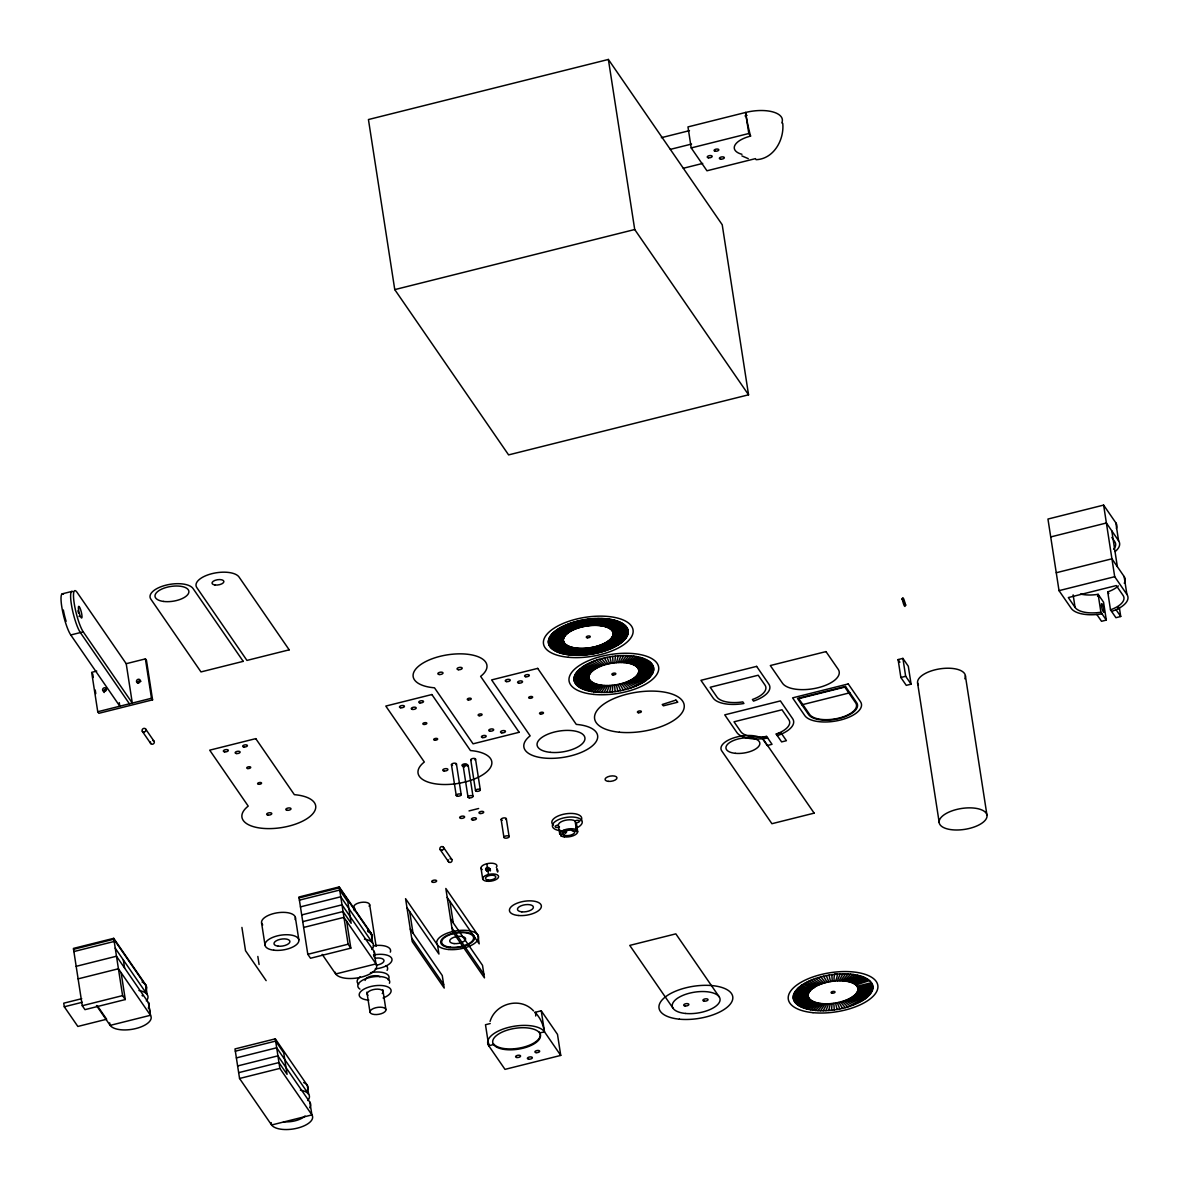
<?xml version="1.0" encoding="UTF-8"?>
<svg xmlns="http://www.w3.org/2000/svg" width="1189" height="1189" viewBox="0 0 1189 1189"><rect width="100%" height="100%" fill="white"/><g stroke="black" fill="none" stroke-linecap="round" stroke-linejoin="round"><path stroke-width="1.5" d="M587.574 654.723L587.842 648.035M588.704 625.726L588.971 619.038M612.29 691.968L612.885 685.236M614.817 662.808L615.397 656.075M831.497 1010.234L832.077 1003.516M586.177 654.871L586.965 648.124M589.581 625.622L590.368 618.875M584.795 655.005L586.103 648.213M590.443 625.548L591.75 618.756M609.526 692.221L611.146 685.399M616.556 662.645L618.176 655.823M828.718 1010.501L830.338 1003.665M583.398 655.109L585.226 648.273M591.319 625.473L593.148 618.637M582.03 655.198L584.364 648.332M592.167 625.429L594.515 618.562M606.762 692.384L609.422 685.503M618.28 662.541L620.94 655.659M825.954 1010.665L828.614 1003.769M837.472 980.821L840.133 973.94M580.648 655.258L583.502 648.362M593.029 625.384L595.897 618.488M490.061 1021.41C495.516 1003.219 520.559 996.56 533.549 1010.918M579.296 655.302L582.655 648.391M593.876 625.369L597.25 618.458M604.042 692.459L607.713 685.548M619.974 662.496L623.66 655.585M823.234 1010.739L826.92 1003.828M839.166 980.776L842.852 973.85M577.943 655.317L581.807 648.406M594.723 625.355L598.602 618.429M576.606 655.317L580.975 648.406M595.555 625.355L599.94 618.443M601.366 692.444L606.048 685.533M621.654 662.496L626.335 655.6M820.559 1010.724L825.24 1003.813M840.846 980.776L845.528 973.865M575.268 655.288L580.143 648.391M596.388 625.369L601.262 618.458M573.975 655.243L579.34 648.362M597.205 625.399L602.57 618.518M598.751 692.34L604.413 685.473M623.289 662.57L628.936 655.689M817.958 1010.62L823.605 1003.754M842.481 980.851L848.143 973.969M572.667 655.169L578.523 648.317M598.022 625.444L603.863 618.592M571.404 655.08L577.735 648.258M598.81 625.503L605.127 618.681M596.209 692.147L602.823 685.354M624.864 662.689L631.478 655.882M815.416 1010.427L822.03 1003.635M844.071 980.97L850.67 974.163M570.155 654.961L576.947 648.183M599.598 625.577L606.39 618.8M568.922 654.827L576.175 648.094M600.356 625.667L607.609 618.934M593.757 691.864L601.292 685.176A25.177 10.998 -8.8 0 0 638.775 670.953L653.742 669.11A40.277 17.597 -8.8 0 0 594.039 661.069A40.277 17.597 -8.8 0 0 593.757 691.864A40.277 17.597 -8.8 0 0 653.742 669.11M626.41 662.868L633.93 656.165M812.964 1010.145L820.484 1003.457M845.602 981.148L853.137 974.445M567.718 654.663L575.417 647.99M601.114 625.756L608.827 619.097M566.544 654.485L574.688 647.886M601.857 625.875L610.002 619.276M591.409 691.508L599.821 684.953M627.881 663.09L636.293 656.536M810.601 1009.788L819.013 1003.219M847.073 981.371L855.486 974.817M565.384 654.277L573.96 647.752M602.57 626.009L611.161 619.484M564.255 654.054L573.261 647.619M603.284 626.142L612.276 619.707M589.164 691.047L598.424 684.671M629.278 663.373L638.538 656.982M808.357 1009.327L817.616 1002.936M848.47 981.653L857.73 975.262M563.155 653.816L572.578 647.455M603.967 626.291L613.39 619.945M562.1 653.549L571.909 647.292M604.636 626.454L614.445 620.212M587.039 690.512L597.086 684.329M630.601 663.715L640.663 657.517M806.231 1008.792L816.293 1002.609M849.808 981.995L859.855 975.797M561.059 653.266L571.255 647.113M605.275 626.648L615.486 620.495M560.064 652.954L570.646 646.92M605.9 626.826L616.482 620.807M585.047 689.902L595.838 683.943M631.849 664.101L642.654 658.141M804.24 1008.183L815.045 1002.223M851.056 982.367L861.847 976.422M559.083 652.627L570.036 646.727M606.509 627.034L617.448 621.134M558.161 652.285L569.457 646.504M607.089 627.242L618.384 621.475M583.19 689.204L594.678 683.512M633.009 664.532L644.512 658.84M802.382 1007.484L813.885 1001.792M852.216 982.813L863.704 977.105M557.255 651.914L568.892 646.281M607.653 627.48L619.276 621.832M556.407 651.542L568.357 646.043M608.188 627.718L620.138 622.219M581.48 688.431L593.623 683.036M634.079 665.008L646.221 659.598M800.673 1006.711L812.815 1001.316M853.271 983.288L865.414 977.878M555.59 651.141L567.837 645.79M608.694 627.97L620.955 622.62M554.817 650.725L567.361 645.538M609.184 628.223L621.728 623.036M579.935 687.599L592.657 682.501M635.045 665.528L647.767 660.445M799.127 1005.879L811.849 1000.781M854.237 983.808L866.959 978.71M554.074 650.294L566.9 645.255M609.645 628.491L622.471 623.467M553.375 649.833L566.469 644.973M610.076 628.773L623.17 623.913M578.553 686.692L591.78 681.936M635.907 666.093L649.149 661.337M797.745 1004.973L810.987 1000.217M855.099 984.373L868.342 979.617M552.722 649.372L566.053 644.691M610.492 629.07L623.824 624.388M552.112 648.897L565.667 644.393M610.864 629.367L624.433 624.864M577.334 685.726L591.037 681.342M636.665 666.702L650.353 662.303M796.541 1004.006L810.229 999.622M855.857 984.982L869.56 980.583M551.547 648.391L565.31 644.081M611.22 629.68L624.998 625.369M551.027 647.886L564.998 643.754M611.547 629.992L625.518 625.875M576.308 684.715L590.383 680.702M637.319 667.341L651.394 663.328M795.5 1002.981L809.575 998.983M550.552 647.366L564.701 643.427M611.845 630.333L625.994 626.395M550.121 646.831L564.433 643.1M612.112 630.66L626.425 626.93M608.382 59.45L368.441 119.539L394.763 289.611L508.595 454.897L748.55 394.807L722.213 224.736L608.382 59.45L634.718 229.522L748.55 394.807M781.797 122.957A29.235 12.767 -8.8 0 0 745.548 112.479L687.97 126.911L691.21 147.926L706.965 170.785L755.55 158.613M661.337 137.686L689.471 130.641M670.373 149.368L691.552 144.062M691.21 147.926L748.802 133.51L750.586 136.096A22.636 9.884 -8.8 0 0 734.802 145.474A22.636 9.884 -8.8 0 0 741.951 154.288M683.303 168.273L702.729 163.413M394.763 289.611L634.718 229.522M63.448 594.188A22.145 4.102 75.9 0 0 62.125 608.827A22.145 4.102 75.9 0 0 70.775 634.971L83.245 631.849L132.306 703.085L126.212 663.7L77.151 592.464A22.145 4.102 75.9 0 0 74.238 603.507A22.145 4.102 75.9 0 0 83.245 631.849M96.755 671.072L91.657 672.35L97.751 711.735L98.836 713.311L152.578 699.845L146.485 660.46L145.4 658.884L126.212 663.7M97.751 711.735L151.493 698.27L152.578 699.845M1115.208 551.503A29.205 12.752 -8.8 0 0 1118.581 540.713L1115.817 522.803L1103.615 505.102L1047.955 519.043L1059.027 590.651L1071.23 608.352A29.205 12.752 -8.8 0 0 1102.01 613.836M1050.719 536.938L1106.394 522.997L1118.581 540.713M575.461 683.63L589.848 680.034M637.839 668.01L652.241 664.398M1056.263 572.741L1111.938 558.8L1124.125 576.516L1126.904 594.411A29.205 12.752 -8.8 0 1 1111.611 611.428M1059.027 590.651L1114.702 576.71L1126.904 594.411M898.096 659.583L902.897 658.394L908.307 666.256L911.086 684.165L906.286 685.369L900.861 677.492L898.096 659.583L899.895 662.214M1080.474 594.039A25.177 10.998 -8.8 0 0 1098.131 594.322L1103.555 602.199L1106.32 620.093L1101.519 621.297L1096.838 614.505M1119.339 607.534L1120.722 616.497L1115.921 617.7L1110.496 609.823L1107.732 591.929A25.177 10.998 -8.8 0 0 1118.344 585.909M900.861 677.492L905.661 676.288L911.086 684.165M801.862 704.809L849.853 692.786M469.031 810.913L478.632 808.505M766.608 736.437L761.807 737.641L767.232 745.518L772.033 744.314L766.608 736.437A25.177 10.998 -8.8 0 1 740.777 731.607L734.014 721.797L782.005 709.774L788.768 719.598A25.177 10.998 -8.8 0 1 776.209 734.044L781.619 741.906L786.419 740.702L781.01 732.84L776.209 734.044M115.229 948.168L147.168 994.539L145.653 984.7L113.713 938.329L73.406 948.421L82.264 1005.716L84.984 1009.639L125.291 999.548L121.129 972.691M73.54 949.312L113.847 939.221L145.786 985.592A21.149 9.23 -8.8 0 1 145.682 990.972M73.881 951.557L114.189 941.465M300.46 906.865L340.767 896.774L372.707 943.145L371.176 933.291L339.237 886.92L298.929 897.011L307.802 954.306L310.507 958.245L350.829 948.138L346.668 921.297M299.078 897.918L339.385 887.811L371.325 934.197M299.42 900.147L339.727 890.056L347.827 901.827L351.156 923.303L343.056 911.532L302.749 921.638M76.17 966.33L116.477 956.224L148.521 1002.758L150.468 1015.287A21.149 9.244 -8.8 0 1 135.947 1028.515A21.149 9.244 -8.8 0 1 110.146 1025.379L96.472 1005.522M301.709 914.921L342.016 904.829L374.059 951.349A21.149 9.23 -8.8 0 1 373.777 956.684M78.117 978.859L118.424 968.767L150.468 1015.287L110.161 1025.379L109.685 1022.882M303.641 927.45L343.948 917.358L375.992 963.893A21.149 9.23 -8.8 0 1 361.471 977.105A21.149 9.23 -8.8 0 1 335.684 973.984L322.189 954.381M81.729 998.686L63.73 1003.189L64.295 1006.771L77.85 1026.449L106.638 1019.241L97.26 1005.612M64.295 1006.771L82.294 1002.268M82.264 1005.716L122.586 995.609L125.291 999.548M307.802 954.306L348.109 944.215L350.829 948.138M335.684 973.984L375.992 963.893L373.955 951.2M236.373 1057.898L276.68 1047.791L308.62 1094.177L307.238 1085.215L275.298 1038.844L234.991 1048.936L239.554 1078.482L271.597 1125.002A21.149 9.244 -8.8 0 0 297.384 1128.138A21.149 9.244 -8.8 0 0 311.919 1114.91L309.868 1102.233M235.333 1051.18L275.64 1041.088L283.74 1052.845L287.069 1074.336L278.969 1062.565L238.662 1072.656M237.622 1065.953L277.929 1055.847L309.972 1102.381M239.554 1078.482L279.861 1068.391L311.919 1114.91L271.597 1125.002M490.21 1023.551L485.484 1024.74L488.738 1045.755L504.998 1069.372L560.747 1055.416L557.492 1034.385L541.233 1010.784L534.931 1012.359A22.636 9.884 -8.8 0 1 535.659 1015.986M541.233 1010.784L544.488 1031.799L539.598 1033.018A24.107 10.538 -8.8 0 1 523.101 1048.208A24.107 10.538 -8.8 0 1 493.628 1044.536L488.738 1045.755A29.235 12.767 -8.8 0 1 508.743 1027.355A29.235 12.767 -8.8 0 1 544.488 1031.799L560.747 1055.416M794.653 1001.911L809.055 998.299M857.046 986.29L871.433 982.679M62.229 593.831L71.756 591.468M549.734 646.281L564.181 642.759M612.35 631.002L626.811 627.48M549.392 645.716L563.972 642.402M612.558 631.359L627.138 628.03M574.792 682.516L589.447 679.32M638.255 668.708L652.91 665.528M793.984 1000.796L808.639 997.601M857.447 986.989L872.102 983.808M549.11 645.151L563.794 642.045M612.751 631.716L627.435 628.609M548.872 644.572L563.645 641.688M612.9 632.072L627.673 629.189M574.317 681.356L589.149 678.607M638.552 669.437L653.37 666.687M793.524 999.622L808.342 996.872M857.745 987.717L872.577 984.968M548.679 643.977L563.527 641.317M613.019 632.444L627.866 629.784M548.53 643.383L563.437 640.945M613.108 632.816L628.015 630.378M574.049 680.153L588.971 677.849M638.731 670.18L653.653 667.891M793.241 998.433L808.163 996.129M857.923 988.505A25.177 10.998 -8.8 0 0 819.251 984.774A25.177 10.998 -8.8 0 0 821.956 1003.62A25.177 10.998 -8.8 0 0 857.923 988.505L872.845 986.171M548.426 642.773L563.378 640.559M613.152 633.068A25.177 10.998 -8.8 0 1 577.2 648.213A25.177 10.998 -8.8 0 1 574.45 629.367A25.177 10.998 -8.8 0 1 613.152 633.068L628.104 630.987M548.382 642.164L563.348 640.187M613.197 633.574L628.164 631.597M573.96 678.919L588.912 677.076M793.152 997.199L808.104 995.356M857.982 989.233L872.934 987.39M548.382 641.54L563.348 639.786M613.197 633.96L628.164 632.221M548.426 640.916L563.378 639.4M613.167 634.361L628.104 632.845M574.064 677.671L588.986 676.303M638.716 671.74L653.638 670.373M793.256 995.951L808.178 994.584M857.908 990.021L872.83 988.654M548.53 640.277L563.437 638.998M613.108 634.748L628.015 633.469M548.679 639.652L563.527 638.612M613.019 635.149L627.866 634.109M574.361 676.392L589.179 675.501M638.523 672.528L653.326 671.636M793.568 994.673L808.371 993.781M857.715 990.809L872.533 989.917M756.055 159.683C773.771 159.088 784.472 139.544 782.734 123.344M548.872 639.013L563.645 638.211M612.9 635.55L627.673 634.748M549.11 638.374L563.794 637.809M612.751 635.952L627.435 635.387M574.867 675.114L589.476 674.713M638.211 673.331L652.835 672.915M794.059 993.395L808.683 992.978M857.418 991.611L872.027 991.195M549.407 637.72L563.972 637.408M612.558 636.353L627.138 636.026M549.734 637.081L564.181 637.007M612.35 636.754L626.811 636.665M575.55 673.836L589.907 673.895M637.794 674.133L652.152 674.208M794.742 992.116L809.1 992.176M856.987 992.414L871.344 992.488M550.121 636.442L564.433 636.605M612.112 637.155L626.425 637.319M550.552 635.803L564.701 636.204M611.845 637.557L625.994 637.958M576.412 672.543L590.457 673.093M637.245 674.936L651.275 675.501M795.619 990.823L809.65 991.373M856.437 993.216L870.482 993.766M551.027 635.149L564.998 635.803M611.547 637.958L625.518 638.597M551.547 634.51L565.325 635.402M611.22 638.359L624.998 639.236M577.468 671.265L591.111 672.305M636.591 675.738L650.234 676.779M796.66 989.545L810.304 990.571M855.783 994.019L869.427 995.044M552.112 633.871L565.682 635M610.864 638.761L624.418 639.875M552.722 633.247L566.053 634.614M610.492 639.147L623.809 640.514M578.701 670.002L591.884 671.503M635.818 676.526L649.001 678.042M797.893 988.282L811.076 989.783M855.01 994.807L868.193 996.323M553.39 632.607L566.469 634.213M610.076 639.548L623.155 641.139M554.074 631.998L566.9 633.826M609.645 639.935L622.471 641.763M580.098 668.753L592.761 670.73M634.941 677.314L647.589 679.291M799.305 987.033L811.953 989.01M854.133 995.594L866.796 997.556M554.817 631.374L567.361 633.44M609.184 640.321L621.728 642.387M555.59 630.764L567.852 633.053M608.694 640.693L620.955 642.996M581.674 667.534L593.742 669.972M633.96 678.072L646.028 680.509M853.152 996.352L865.22 998.79M556.422 630.155L568.357 632.682M608.173 641.079L620.123 643.606M557.269 629.561L568.892 632.31M607.653 641.451L619.276 644.185M583.398 666.345L594.812 669.229M632.89 678.815L644.304 681.698M852.082 997.095L863.496 999.979M558.176 628.981L569.457 631.939M607.089 641.822L618.369 644.78M559.098 628.401L570.036 631.582M606.509 642.179L617.448 645.359M585.27 665.201L595.986 668.5M631.716 679.528L642.432 682.843M804.463 983.466L815.178 986.781M850.908 997.809L861.624 1001.123M560.064 627.837L570.646 631.225M605.9 642.536L616.467 645.924M748.267 158.657L741.891 155.893M561.059 627.287L571.27 630.883M605.275 642.877L615.471 646.474M587.277 664.086L597.235 667.817M630.452 680.227L640.425 683.957M806.469 982.367L816.442 986.082M849.659 998.507L859.617 1002.238M562.1 626.737L571.924 630.542M604.621 643.219L614.431 647.024M563.17 626.202L572.578 630.215M603.967 643.546L613.375 647.559M589.417 663.031L598.572 667.148M629.115 680.896L638.285 685.013M808.609 981.297L817.779 985.428M848.322 999.176L857.477 1003.293M564.27 625.682L573.276 629.888M603.269 643.873L612.276 648.079M565.384 625.176L573.975 629.561M602.57 644.185L611.146 648.57M591.676 662.02L599.984 666.524M627.703 681.52L636.026 686.023M810.868 980.301L819.191 984.804M846.91 999.8L855.218 1004.304M566.558 624.686L574.703 629.263M601.842 644.497L609.987 649.075M567.733 624.21L575.431 628.966M601.114 644.795L608.813 649.536M594.039 661.069L601.471 665.929A25.177 10.998 -8.8 0 1 638.775 670.953M626.231 682.114L633.663 686.974M813.231 979.35L820.663 984.21M845.424 1000.395L852.855 1005.24M568.937 623.749L576.189 628.669M600.356 645.077L607.609 650.011M570.155 623.304L576.947 628.401M599.583 645.359L606.375 650.442M596.506 660.192L603.016 665.379M624.686 682.664L631.196 687.851M815.699 978.458L822.208 983.645M843.878 1000.945L850.388 1006.132M571.419 622.887L577.735 628.134M598.795 645.627L605.127 650.873M572.682 622.471L578.523 627.881M598.008 645.88L603.863 651.29M599.048 659.375L604.607 664.859M623.095 683.17L628.639 688.669M818.255 977.64L823.799 983.14M842.288 1001.45L847.846 1006.949M573.99 622.07L579.34 627.629M597.205 646.132L602.555 651.676M575.283 621.698L580.158 627.391M596.388 646.37L601.262 652.048M601.679 658.617L606.241 664.398M621.461 683.645L626.023 689.412M820.871 976.897L825.434 982.679M840.653 1001.926L845.216 1007.692M576.62 621.342L580.99 627.168M595.555 646.593L599.925 652.419M1111.849 537.458L1114.747 541.664A25.177 10.998 -8.8 0 1 1113.617 549.244M1107.732 591.929L1108.832 593.519M1116.04 609.689L1120.722 616.497M1098.131 594.322L1100.91 612.231L1106.32 620.093M1100.91 612.231A25.177 10.998 -8.8 0 1 1075.064 607.401L1068.316 597.577L1116.293 585.568L1123.055 595.377A25.177 10.998 -8.8 0 1 1110.496 609.823M901.708 598.899L906.018 605.171M719.182 996.828L675.828 933.855L629.754 945.404L673.123 1008.361M443.408 847.237L451.805 859.424M440.153 849.6L448.55 861.787M447.213 897.427L479.197 943.873L477.8 934.911L445.83 888.48L452.474 931.448L484.458 977.878L482.511 965.349L450.542 918.919M451.924 927.866L483.908 974.296M406.965 907.623L438.949 954.054L437.552 945.106L405.568 898.661L412.226 941.629L444.21 988.074L442.263 975.53L410.279 929.099M411.676 938.047L443.66 984.492M129.423 703.799L80.362 632.578A22.145 4.102 75.9 0 1 71.726 606.435A22.145 4.102 75.9 0 1 73.049 591.78M145.623 729.02L154.02 741.208M142.353 731.384L150.75 743.571M70.775 634.971L119.821 706.207L119.272 702.625M266.143 980.643L245.514 950.695L241.917 927.42M577.943 621.015L581.822 626.96M594.723 646.801L598.587 652.746M823.546 976.228L827.113 982.263M838.973 1002.342L842.54 1008.361M604.354 657.948L607.921 663.982M619.781 684.061L623.348 690.081M579.311 620.688L582.669 626.766M593.876 646.994L597.235 653.073M580.663 620.39L583.517 626.573M593.029 647.188L595.882 653.37M826.281 975.634L828.807 981.891M837.279 1002.713L839.806 1008.956M607.074 657.354L609.615 663.611M618.087 684.433L620.613 690.675M582.045 620.108L584.379 626.395M592.167 647.351L594.5 653.638M583.413 619.855L585.226 626.231M591.305 647.515L593.133 653.905M829.03 975.129L830.531 981.564M835.555 1003.026L837.056 1009.476M609.838 656.848L611.339 663.284M616.348 684.745L617.864 691.195M493.613 1044.477L493.584 1044.551A24.166 10.552 -8.8 0 1 510.111 1029.332A24.166 10.552 -8.8 0 1 539.657 1033.018L539.598 1033.018M584.81 619.618L586.103 626.083M590.443 647.663L591.736 654.143M493.465 1043.689L493.48 1043.808A24.152 10.552 -8.8 0 0 522.982 1047.301A24.152 10.552 -8.8 0 0 539.494 1032.097L539.494 1032.097M747.064 115.378L747.064 115.378A24.152 10.552 -8.8 0 0 745.013 115.942M1111.819 530.889L1117.363 566.692M1103.615 505.102L1114.702 576.71M1073.132 594.857L1075.064 607.401M965.364 675.664L986.989 815.297A24.166 10.552 -8.8 0 1 952.404 829.803A24.166 10.552 -8.8 0 1 949.877 811.686A24.166 10.552 -8.8 0 1 986.989 815.297M917.581 682.917L939.206 822.565M902.897 658.394L905.661 676.288M745.548 112.479L748.802 133.51M559.484 826.95A2.616 1.144 -8.8 0 1 555.218 826.92A2.616 1.144 -8.8 0 1 558.354 825.121A9.066 3.953 -8.8 0 1 564.894 820.38A9.066 3.953 -8.8 0 1 575.075 820.93A2.616 1.144 -8.8 0 1 579.429 820.886A2.616 1.144 -8.8 0 1 576.308 822.714L577.691 831.661A9.066 3.953 -8.8 0 1 571.151 836.402A9.066 3.953 -8.8 0 1 560.97 835.852L560.703 834.173M575.075 820.93L576.472 829.877A2.616 1.144 -8.8 0 0 575.818 831.096A2.616 1.144 -8.8 0 0 577.691 831.661M563.363 830.635L563.333 830.472A2.006 1.665 64.7 0 1 565.429 832.865M563.913 834.217L564.329 836.907M560.093 830.249L560.614 833.608M558.354 825.121L559.737 834.069A2.616 1.144 -8.8 0 1 561.609 834.648A2.616 1.144 -8.8 0 1 560.97 835.852M506.321 818.686L509.1 836.595A2.616 1.144 -8.8 0 1 505.355 838.171A2.616 1.144 -8.8 0 1 505.087 836.209A2.616 1.144 -8.8 0 1 509.1 836.595M501.149 819.474L503.928 837.383M475.526 759.117L480.297 789.868A2.423 1.055 -8.8 0 1 476.7 791.339A2.423 1.055 -8.8 0 1 476.715 789.496A2.423 1.055 -8.8 0 1 480.297 789.972M470.755 759.905L475.526 790.655M486.806 863.749L488.471 874.495M468.213 765.567L472.984 796.318M481.025 868.208L482.689 878.953M463.249 766.385L468.02 797.15M456.427 763.903L461.198 794.668M451.463 764.72L456.234 795.486M449.918 901.366L453.247 922.842M409.67 911.547L412.999 933.038M369.66 904.68L376.11 946.325M382.843 989.783L385.92 1009.699A8.055 3.522 -8.8 0 1 374.327 1014.499A8.055 3.522 -8.8 0 1 373.614 1008.435A8.055 3.522 -8.8 0 1 385.92 1009.699M353.728 907.029L354.292 910.655M366.896 992.131L369.987 1012.047M339.237 886.92L348.109 944.215M335.343 972.26L335.67 973.954M295.362 917.373L298.825 939.756M261.595 923.006L265.058 945.389M275.298 1038.844L279.861 1068.391M257.835 956.446L259.083 964.502M271.226 1122.624L271.582 1124.987M145.4 658.884L151.493 698.27M148.417 1002.609L150.453 1015.257M92.742 673.925L93.292 677.507M95.239 690.036L95.789 693.618M123.344 959.939L124.592 967.995M113.713 938.329L122.586 995.609M497.656 870.333C495.545 864.448 498.176 875.847 497.701 870.63M586.192 619.395L586.965 625.949M589.581 647.797L590.353 654.351M831.81 974.698L832.27 981.297M833.816 1003.293L834.277 1009.892M612.617 656.417L613.078 663.016M614.624 685.013L615.085 691.626M587.589 619.201L587.842 625.83M588.704 647.931L588.956 654.559M750.571 136.111A43.904 8.145 75.9 0 1 745.592 112.554M354.902 908.559A8.055 3.522 -8.8 0 1 360.995 902.406A8.055 3.522 -8.8 0 1 369.11 906.241M1118.507 606.985A4.533 0.847 75.9 0 1 1117.66 608.218M1115.817 522.803A29.205 12.752 -8.8 0 1 1116.426 528.555M1124.125 576.516A29.205 12.752 -8.8 0 1 1124.259 583.279M1099.231 595.927A29.205 12.752 -8.8 0 1 1097.521 596.194M262.739 924.953A17.122 7.476 -8.8 0 1 276.874 912.87A17.122 7.476 -8.8 0 1 295.125 919.543M142.041 982.01A21.149 9.23 -8.8 0 1 145.534 990.08M148.536 1002.758A21.149 9.244 -8.8 0 1 148.253 1008.094M138.935 990.496A21.149 9.23 -8.8 0 1 146.321 1000.915M142.071 995.371A16.111 7.03 -8.8 0 1 142.546 996.01M601.292 685.176A25.177 10.998 -8.8 0 1 601.471 665.929M464.304 767.068A2.512 1.1 -8.8 0 1 463.695 765.597A2.512 1.1 -8.8 0 1 467.173 764.884A2.512 1.1 -8.8 0 1 467.782 766.355M452.519 765.404A2.512 1.1 -8.8 0 1 451.909 763.933A2.512 1.1 -8.8 0 1 455.387 763.234A2.512 1.1 -8.8 0 1 455.982 764.705M471.394 760.455A2.423 1.055 -8.8 0 1 471.453 758.968A2.423 1.055 -8.8 0 1 474.783 758.523A2.423 1.055 -8.8 0 1 474.946 759.979M488.887 1045.726A43.904 38.642 -34.6 0 1 488.501 1042.916M535.02 1012.285A43.904 38.642 -34.6 0 1 544.339 1031.829M386.053 965.557A16.111 7.03 -8.8 0 1 387.094 970.373M370.463 972.691A16.111 7.03 -8.8 0 1 388.149 979.84M358.706 984.269A16.111 7.03 -8.8 0 1 360.104 976.868M365.097 980.449A8.055 3.522 -8.8 0 1 370.938 976.228A8.055 3.522 -8.8 0 1 379.99 976.749M359.925 989.114A16.111 7.03 -8.8 0 1 371.161 977.18A16.111 7.03 -8.8 0 1 389.427 983.273M368.828 1000.127A16.111 7.03 -8.8 0 1 362.184 990.288A16.111 7.03 -8.8 0 1 386.99 986.573A16.111 7.03 -8.8 0 1 383.096 997.987M367.966 995.252A8.055 3.522 -8.8 0 1 375.263 989.248A8.055 3.522 -8.8 0 1 382.234 993.558M305.023 1116.01A16.111 7.03 -8.8 0 1 283.517 1121.717M300.371 1090.12A21.149 9.23 -8.8 0 1 307.773 1100.538M303.626 1082.525A21.149 9.23 -8.8 0 1 307.119 1090.595M309.972 1102.381A21.149 9.244 -8.8 0 1 309.69 1107.717M364.458 939.087A21.149 9.23 -8.8 0 1 371.86 949.506M367.713 931.507A21.149 9.23 -8.8 0 1 371.741 938.597M777.309 735.634A29.205 12.752 -8.8 0 0 792.602 718.632L780.4 700.916L724.74 714.857L736.927 732.573A29.205 12.752 -8.8 0 0 767.708 738.042M373.183 945.85A16.111 7.03 -8.8 0 1 390.319 952.151M373.45 955.005A16.111 7.03 -8.8 0 1 391.984 959.3A16.111 7.03 -8.8 0 1 375.248 968.886M375.308 958.245A8.055 3.522 -8.8 0 1 384.017 960.489A8.055 3.522 -8.8 0 1 376.214 965.215M367.579 930.615A21.149 9.23 -8.8 0 1 371.592 937.69M918.443 685.057A24.166 10.552 -8.8 0 1 940.871 668.708A24.166 10.552 -8.8 0 1 964.814 678.756M482.184 869.605A8.055 3.522 -8.8 0 1 488.382 863.422A8.055 3.522 -8.8 0 1 496.303 867.39M490.388 868.936A5.232 2.289 -8.8 0 1 485.573 869.055M486.658 870.928A1.977 1.754 15.8 0 1 488.337 868.535A1.977 1.754 15.8 0 1 490.314 870.957M450.037 858.785A2.006 1.769 -34.6 0 1 452.102 860.598A2.006 1.769 -34.6 0 1 449.591 862.426A2.006 1.769 -34.6 0 1 448.476 859.915M502.308 820.232A2.616 1.144 -8.8 0 1 501.609 818.701A2.616 1.144 -8.8 0 1 505.266 817.958A2.616 1.144 -8.8 0 1 505.801 819.533M565.34 830.769A15.1 6.599 -8.8 0 1 553.658 822.922A15.1 6.599 -8.8 0 1 576.992 817.631A15.1 6.599 -8.8 0 1 575.565 828.451M553.524 825.077A15.1 6.599 -8.8 0 1 565.622 813.841A15.1 6.599 -8.8 0 1 580.945 820.707M576.308 822.714A9.066 3.953 -8.8 0 1 576.085 823.695M559.737 834.069A9.066 3.953 -8.8 0 1 566.276 829.327A9.066 3.953 -8.8 0 1 576.472 829.877M563.868 833.861A2.006 1.278 35 0 1 562.352 832.88M566.127 830.487A1.992 1.07 63.1 0 1 565.86 832.835A1.992 1.07 63.1 0 1 563.928 830.65M576.071 827.395A2.006 1.308 -74.2 0 1 576.769 830.323M573.782 830.502A1.992 1.427 -68.6 0 1 571.582 829.446M152.786 740.539A2.006 1.769 -34.6 0 1 154.258 742.649A2.006 1.769 -34.6 0 1 151.791 744.21A2.006 1.769 -34.6 0 1 150.557 741.951M77.88 610.76A6.034 1.115 75.9 0 1 78.519 613.093M79.069 616.184A6.034 1.115 75.9 0 1 79.113 616.63M66.123 621.312A17.122 3.181 75.9 0 1 63.344 609.987M137.582 683.155A2.006 1.769 -34.6 0 1 140.956 681.297M104.127 692.548A2.006 1.769 -34.6 0 1 106.401 689.397M834.604 974.356C832.419 984.507 836.788 982.352 837.368 974.103L834.604 974.356M801.416 985.413L800.866 985.815C812.34 988.921 822.416 989.203 802.59 984.626L801.416 985.413M675.902 700.113L662.214 704.512A25.177 10.998 -8.8 0 1 663.388 705.82L677.775 702.209A40.277 17.597 -8.8 0 0 675.902 700.113M243.21 661.352L200.986 671.919L150.84 599.122A22.145 9.675 -8.8 0 1 165.984 585.166A22.145 9.675 -8.8 0 1 193.064 588.54L243.21 661.352M289.195 649.833L246.955 660.415L196.824 587.604A22.145 9.675 -8.8 0 1 211.969 573.663A22.145 9.675 -8.8 0 1 239.048 577.022L289.195 649.833M255.769 738.637L209.695 750.17L248.219 806.112A37.32 16.304 -8.8 0 0 259.752 828.005A37.32 16.304 -8.8 0 0 311.459 815.178A37.32 16.304 -8.8 0 0 294.352 794.668L255.769 738.637M431.875 694.539L385.801 706.073L424.324 762.015A37.32 16.304 -8.8 0 0 435.858 783.908A37.32 16.304 -8.8 0 0 487.564 771.067A37.32 16.304 -8.8 0 0 470.458 750.556L431.875 694.539M537.696 668.381L491.622 679.915L530.145 735.857A37.32 16.304 -8.8 0 0 541.664 757.75A37.32 16.304 -8.8 0 0 593.385 744.923A37.32 16.304 -8.8 0 0 576.279 724.398L537.696 668.381M756.62 666.375L700.945 680.316L713.147 698.032A29.205 12.752 -8.8 0 0 743.928 703.502L742.813 701.896A25.177 10.998 -8.8 0 1 716.982 697.066L710.219 687.257L758.21 675.233L764.973 685.057A25.177 10.998 -8.8 0 1 752.414 699.504L753.514 701.094A29.205 12.752 -8.8 0 0 768.807 684.091L756.62 666.375M825.983 651.602L770.309 665.543L782.511 683.244A29.205 12.752 -8.8 0 0 818.21 687.688A29.205 12.752 -8.8 0 0 838.186 669.303L825.983 651.602M519.147 732.29L473.073 743.824L434.49 687.807A37.32 16.304 -8.8 0 1 417.384 667.297A37.32 16.304 -8.8 0 1 469.09 654.455A37.32 16.304 -8.8 0 1 480.624 676.363L519.147 732.29M848.247 683.928L792.587 697.869L804.775 715.585A29.205 12.752 -8.8 0 0 840.474 720.029A29.205 12.752 -8.8 0 0 860.45 701.644L848.247 683.928M845.498 686.469L797.507 698.478L808.624 714.619A25.177 10.998 -8.8 0 0 839.389 718.453A25.177 10.998 -8.8 0 0 856.615 702.595L845.498 686.469M844.799 687.093L798.74 698.642L809.575 714.381A24.166 10.552 -8.8 0 0 839.122 718.052A24.166 10.552 -8.8 0 0 855.649 702.848L844.799 687.093M814.153 813.142L771.914 823.709L721.768 750.913A22.145 9.675 -8.8 0 1 736.927 736.957A22.145 9.675 -8.8 0 1 764.007 740.331L814.153 813.142M720.608 159.133A2.512 1.1 -8.8 0 0 724.354 157.706A2.512 1.1 -8.8 0 0 720.623 157.201A2.512 1.1 -8.8 0 0 720.608 159.133M715.243 151.211A2.423 1.055 -8.8 0 0 718.84 149.844A2.423 1.055 -8.8 0 0 715.258 149.368A2.423 1.055 -8.8 0 0 715.243 151.211M708.451 157.81A2.512 1.1 -8.8 0 0 712.196 156.383A2.512 1.1 -8.8 0 0 708.466 155.893A2.512 1.1 -8.8 0 0 708.451 157.81M236.388 753.529A2.512 1.1 -8.8 0 0 240.133 752.102A2.512 1.1 -8.8 0 0 236.403 751.597A2.512 1.1 -8.8 0 0 236.388 753.529M224.587 751.864A2.512 1.1 -8.8 0 0 228.333 750.437A2.512 1.1 -8.8 0 0 224.602 749.932A2.512 1.1 -8.8 0 0 224.587 751.864M243.834 747.004A2.423 1.055 -8.8 0 0 247.431 745.637A2.423 1.055 -8.8 0 0 243.849 745.161A2.423 1.055 -8.8 0 0 243.834 747.004M258.578 784.279A2.006 0.877 -8.8 0 0 261.58 783.15A2.006 0.877 -8.8 0 0 258.593 782.748A2.006 0.877 -8.8 0 0 258.578 784.279M247.743 768.54A2.006 0.877 -8.8 0 0 250.73 767.395A2.006 0.877 -8.8 0 0 247.743 766.994A2.006 0.877 -8.8 0 0 247.743 768.54M287.099 810.289A2.616 1.144 -8.8 0 0 291.008 808.802A2.616 1.144 -8.8 0 0 287.114 808.282A2.616 1.144 -8.8 0 0 287.099 810.289M267.911 815.089A2.616 1.144 -8.8 0 0 271.805 813.618A2.616 1.144 -8.8 0 0 267.926 813.098A2.616 1.144 -8.8 0 0 267.911 815.089M1101.49 605.766A4.533 0.847 75.9 0 0 1103.838 612.409A4.533 0.847 75.9 0 0 1103.02 605.855A4.533 0.847 75.9 0 0 1101.49 605.766M273.812 950.204A17.122 7.476 -8.8 0 0 298.9 940.276A17.122 7.476 -8.8 0 0 273.128 937.214A17.122 7.476 -8.8 0 0 273.812 950.204M278.122 946.162A8.055 3.522 -8.8 0 0 289.923 941.495A8.055 3.522 -8.8 0 0 277.795 940.053A8.055 3.522 -8.8 0 0 278.122 946.162M444.166 771.007A2.616 1.144 -8.8 0 0 447.911 769.446A2.616 1.144 -8.8 0 0 443.883 769.045A2.616 1.144 -8.8 0 0 444.166 771.007M463.353 766.206A2.616 1.144 -8.8 0 0 467.099 764.631A2.616 1.144 -8.8 0 0 463.086 764.245A2.616 1.144 -8.8 0 0 463.353 766.206M423.953 724.458A2.006 0.877 -8.8 0 0 426.836 723.239A2.006 0.877 -8.8 0 0 423.745 722.942A2.006 0.877 -8.8 0 0 423.953 724.458M434.788 740.197A2.006 0.877 -8.8 0 0 437.671 738.993A2.006 0.877 -8.8 0 0 434.579 738.681A2.006 0.877 -8.8 0 0 434.788 740.197M419.94 702.907A2.423 1.055 -8.8 0 0 423.537 701.54A2.423 1.055 -8.8 0 0 419.955 701.064A2.423 1.055 -8.8 0 0 419.94 702.907M400.693 707.767A2.512 1.1 -8.8 0 0 404.438 706.34A2.512 1.1 -8.8 0 0 400.708 705.835A2.512 1.1 -8.8 0 0 400.693 707.767M412.479 709.417A2.512 1.1 -8.8 0 0 416.224 708.005A2.512 1.1 -8.8 0 0 412.494 707.5A2.512 1.1 -8.8 0 0 412.479 709.417M458.464 669.719A2.616 1.144 -8.8 0 0 462.209 668.144A2.616 1.144 -8.8 0 0 458.196 667.757A2.616 1.144 -8.8 0 0 458.464 669.719M482.6 737.596A2.423 1.055 -8.8 0 0 486.197 736.229A2.423 1.055 -8.8 0 0 482.615 735.753A2.423 1.055 -8.8 0 0 482.6 737.596M489.957 731.176A2.512 1.1 -8.8 0 0 493.703 729.749A2.512 1.1 -8.8 0 0 489.972 729.258A2.512 1.1 -8.8 0 0 489.957 731.176M501.743 732.84A2.512 1.1 -8.8 0 0 505.488 731.413A2.512 1.1 -8.8 0 0 501.758 730.908A2.512 1.1 -8.8 0 0 501.743 732.84M468.377 699.979A2.006 0.877 -8.8 0 0 471.245 698.775A2.006 0.877 -8.8 0 0 468.154 698.478A2.006 0.877 -8.8 0 0 468.377 699.979M479.212 715.719A2.006 0.877 -8.8 0 0 482.095 714.515A2.006 0.877 -8.8 0 0 479.004 714.217A2.006 0.877 -8.8 0 0 479.212 715.719M439.276 674.52A2.616 1.144 -8.8 0 0 443.021 672.944A2.616 1.144 -8.8 0 0 438.994 672.558A2.616 1.144 -8.8 0 0 439.276 674.52M518.82 683.14A2.512 1.1 -8.8 0 0 522.566 681.713A2.512 1.1 -8.8 0 0 518.835 681.208A2.512 1.1 -8.8 0 0 518.82 683.14M506.514 681.609A2.512 1.1 -8.8 0 0 510.259 680.182A2.512 1.1 -8.8 0 0 506.529 679.677A2.512 1.1 -8.8 0 0 506.514 681.609M525.761 676.749A2.423 1.055 -8.8 0 0 529.358 675.382A2.423 1.055 -8.8 0 0 525.776 674.906A2.423 1.055 -8.8 0 0 525.761 676.749M550.329 752.34A24.166 10.552 -8.8 0 0 584.914 737.834A24.166 10.552 -8.8 0 0 547.802 734.222A24.166 10.552 -8.8 0 0 550.329 752.34M540.609 714.039A2.006 0.877 -8.8 0 0 543.492 712.835A2.006 0.877 -8.8 0 0 540.401 712.538A2.006 0.877 -8.8 0 0 540.609 714.039M529.774 698.3A2.006 0.877 -8.8 0 0 532.657 697.096A2.006 0.877 -8.8 0 0 529.566 696.784A2.006 0.877 -8.8 0 0 529.774 698.3M593.816 694.406A45.316 19.797 -8.8 0 0 658.647 667.207A45.316 19.797 -8.8 0 0 589.075 660.445A45.316 19.797 -8.8 0 0 593.816 694.406M612.959 674.921A2.006 0.877 -8.8 0 0 615.843 673.717A2.006 0.877 -8.8 0 0 612.751 673.42A2.006 0.877 -8.8 0 0 612.959 674.921M570.571 655.005A40.277 17.597 -8.8 0 0 628.089 630.779A40.277 17.597 -8.8 0 0 566.157 624.849A40.277 17.597 -8.8 0 0 570.571 655.005M587.381 637.78A2.006 0.877 -8.8 0 0 590.264 636.576A2.006 0.877 -8.8 0 0 587.173 636.278A2.006 0.877 -8.8 0 0 587.381 637.78M568.238 657.264A45.316 19.797 -8.8 0 0 633.068 630.081A45.316 19.797 -8.8 0 0 563.497 623.304A45.316 19.797 -8.8 0 0 568.238 657.264M619.365 732.216A45.316 19.797 -8.8 0 0 684.18 705.018A45.316 19.797 -8.8 0 0 614.624 698.255A45.316 19.797 -8.8 0 0 619.365 732.216M638.493 712.731A2.006 0.877 -8.8 0 0 641.376 711.527A2.006 0.877 -8.8 0 0 638.285 711.23A2.006 0.877 -8.8 0 0 638.493 712.731M480.133 813.514A2.423 1.055 -8.8 0 0 483.73 812.146A2.423 1.055 -8.8 0 0 480.148 811.671A2.423 1.055 -8.8 0 0 480.133 813.514M472.672 820.038A2.512 1.1 -8.8 0 0 476.432 818.612A2.512 1.1 -8.8 0 0 472.687 818.106A2.512 1.1 -8.8 0 0 472.672 820.038M469.239 797.849A2.512 1.1 -8.8 0 0 472.999 796.422A2.512 1.1 -8.8 0 0 469.254 795.931A2.512 1.1 -8.8 0 0 469.239 797.849M457.453 796.184A2.512 1.1 -8.8 0 0 461.198 794.772A2.512 1.1 -8.8 0 0 457.468 794.267A2.512 1.1 -8.8 0 0 457.453 796.184M460.886 818.374A2.512 1.1 -8.8 0 0 464.631 816.947A2.512 1.1 -8.8 0 0 460.901 816.442A2.512 1.1 -8.8 0 0 460.886 818.374M518.3 915.485A16.111 7.03 -8.8 0 0 541.352 905.81A16.111 7.03 -8.8 0 0 516.606 903.402A16.111 7.03 -8.8 0 0 518.3 915.485M516.843 1057.497A2.512 1.1 -8.8 0 0 520.589 1056.07A2.512 1.1 -8.8 0 0 516.858 1055.564A2.512 1.1 -8.8 0 0 516.843 1057.497M536.09 1052.637A2.423 1.055 -8.8 0 0 539.687 1051.284A2.423 1.055 -8.8 0 0 536.09 1050.794A2.423 1.055 -8.8 0 0 536.09 1052.637M528.629 1059.161A2.512 1.1 -8.8 0 0 532.375 1057.734A2.512 1.1 -8.8 0 0 528.644 1057.229A2.512 1.1 -8.8 0 0 528.629 1059.161M685.473 1013.459A24.166 10.552 -8.8 0 0 720.044 998.968A24.166 10.552 -8.8 0 0 682.947 995.356A24.166 10.552 -8.8 0 0 685.473 1013.459M679.38 1019.181A37.32 16.304 -8.8 0 0 732.766 996.798A37.32 16.304 -8.8 0 0 675.471 991.225A37.32 16.304 -8.8 0 0 679.38 1019.181M704.304 1001.168A2.616 1.144 -8.8 0 0 708.049 999.607A2.616 1.144 -8.8 0 0 704.037 999.206A2.616 1.144 -8.8 0 0 704.304 1001.168M685.117 1005.983A2.616 1.144 -8.8 0 0 688.862 1004.408A2.616 1.144 -8.8 0 0 684.834 1004.021A2.616 1.144 -8.8 0 0 685.117 1005.983M813.008 1012.671A45.316 19.797 -8.8 0 0 877.839 985.488A45.316 19.797 -8.8 0 0 808.282 978.725A45.316 19.797 -8.8 0 0 813.008 1012.671M832.151 993.201A2.006 0.877 -8.8 0 0 835.035 991.998A2.006 0.877 -8.8 0 0 831.943 991.7A2.006 0.877 -8.8 0 0 832.151 993.201M815.297 1010.412A40.277 17.597 -8.8 0 0 872.86 986.231A40.277 17.597 -8.8 0 0 810.987 980.256A40.277 17.597 -8.8 0 0 815.297 1010.412M521.852 911.859A8.055 3.522 -8.8 0 0 533.385 907.029A8.055 3.522 -8.8 0 0 521.02 905.825A8.055 3.522 -8.8 0 0 521.852 911.859M432.915 882.342A2.512 1.1 -8.8 0 0 436.66 880.93A2.512 1.1 -8.8 0 0 432.93 880.425A2.512 1.1 -8.8 0 0 432.915 882.342M448.298 949.476A21.149 9.23 -8.8 0 0 478.558 936.783A21.149 9.23 -8.8 0 0 446.083 933.633A21.149 9.23 -8.8 0 0 448.298 949.476M450.527 947.217A16.111 7.03 -8.8 0 0 473.579 937.541A16.111 7.03 -8.8 0 0 448.848 935.134A16.111 7.03 -8.8 0 0 450.527 947.217M454.094 943.59A8.055 3.522 -8.8 0 0 465.612 938.76A8.055 3.522 -8.8 0 0 453.247 937.556A8.055 3.522 -8.8 0 0 454.094 943.59M450.081 947.663A17.122 7.476 -8.8 0 0 474.574 937.393A17.122 7.476 -8.8 0 0 448.298 934.836A17.122 7.476 -8.8 0 0 450.081 947.663M902.585 599.895A4.533 0.847 75.9 0 0 904.933 606.435A4.533 0.847 75.9 0 0 904.056 599.791A4.533 0.847 75.9 0 0 902.585 599.895M486.628 881.212A8.055 3.522 -8.8 0 0 498.607 876.65A8.055 3.522 -8.8 0 0 486.673 875.045A8.055 3.522 -8.8 0 0 486.628 881.212M488.025 879.964A5.232 2.289 -8.8 0 0 495.828 876.992A5.232 2.289 -8.8 0 0 488.055 875.951A5.232 2.289 -8.8 0 0 488.025 879.964M486.643 870.72A1.992 1.798 -2 0 0 489.675 869.189A1.992 1.798 -2 0 0 486.702 867.598A1.992 1.798 -2 0 0 486.643 870.72M441.743 850.269A2.006 1.769 -34.6 0 0 443.482 847.341A2.006 1.769 -34.6 0 0 440.123 847.653A2.006 1.769 -34.6 0 0 441.743 850.269M565.548 835.525A6.034 2.646 -8.8 0 0 574.703 832.211A6.034 2.646 -8.8 0 0 565.89 830.873A6.034 2.646 -8.8 0 0 565.548 835.525M608.337 781.366A6.034 2.646 -8.8 0 0 616.987 777.74A6.034 2.646 -8.8 0 0 607.713 776.833A6.034 2.646 -8.8 0 0 608.337 781.366M735.322 753.321A17.122 7.476 -8.8 0 0 759.816 743.051A17.122 7.476 -8.8 0 0 733.539 740.494A17.122 7.476 -8.8 0 0 735.322 753.321M163.428 601.426A17.122 7.476 -8.8 0 0 188.902 591.75A17.122 7.476 -8.8 0 0 163.532 588.332A17.122 7.476 -8.8 0 0 163.428 601.426M214.927 584.988A6.034 2.646 -8.8 0 0 223.918 581.584A6.034 2.646 -8.8 0 0 214.971 580.381A6.034 2.646 -8.8 0 0 214.927 584.988M143.943 732.052A2.006 1.769 -34.6 0 0 145.697 729.125A2.006 1.769 -34.6 0 0 142.338 729.437A2.006 1.769 -34.6 0 0 143.943 732.052M78.474 609.036A6.034 1.115 75.9 0 0 81.565 618.027A6.034 1.115 75.9 0 0 80.555 609.422A6.034 1.115 75.9 0 0 78.474 609.036M138.4 682.932A2.006 1.769 -34.6 0 0 140.094 679.989A2.006 1.769 -34.6 0 0 136.735 680.361A2.006 1.769 -34.6 0 0 138.4 682.932M104.498 691.433A2.006 1.769 -34.6 0 0 106.178 688.49A2.006 1.769 -34.6 0 0 102.819 688.862A2.006 1.769 -34.6 0 0 104.498 691.433"/></g></svg>
